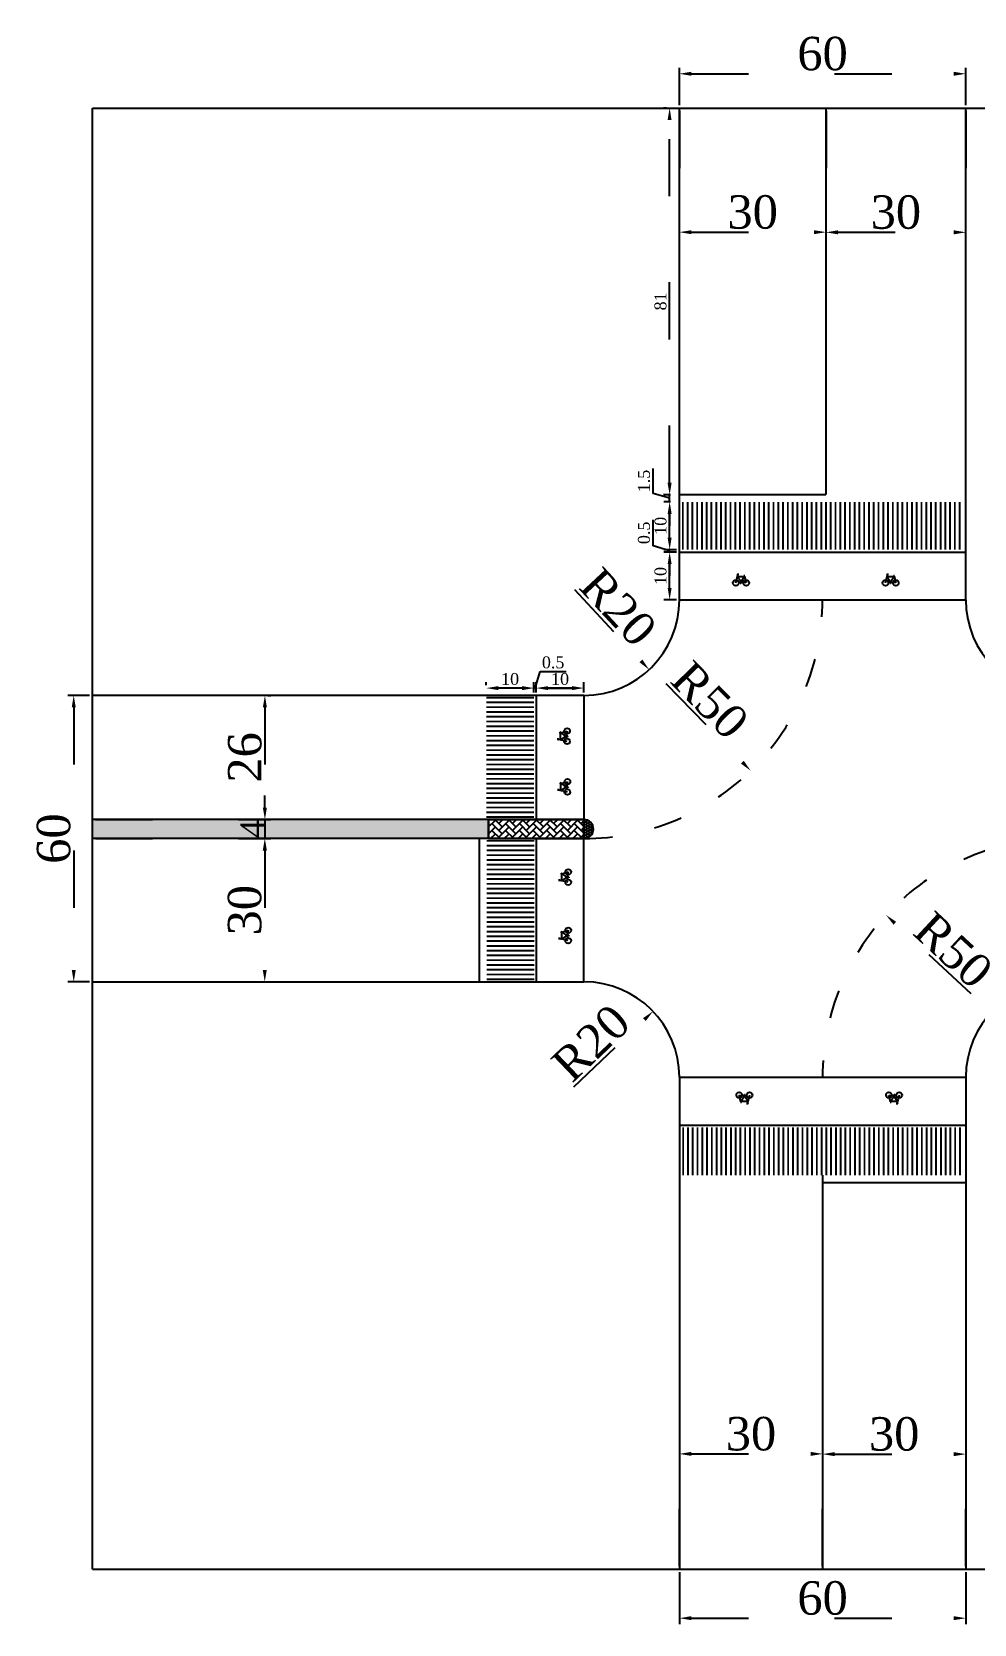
# Model space of a CAD drawing. Header units: millimetres. Extents: x 77 to 485, y -35 to 298.
# Drawn here: x 77.5 to 274.9, y -35.5 to 298 of the extents above; entities that cross this region are included whole.
import ezdxf

# ---------------------------------------------------------------- set-up
doc = ezdxf.new("R2010")
doc.units = ezdxf.units.MM
doc.linetypes.add('ACAD_ISO03W100', pattern=[30, 12, -18])
for name, color, linetype in [('ma标线', 7, 'Continuous'), ('tj车道功能', 7, 'Continuous'), ('tj道路标线', 7, 'Continuous'), ('虚线', 7, 'ACAD_ISO03W100')]:
    doc.layers.add(name, color=color, linetype=linetype)
doc.styles.get("Standard").update_dxf_attribs({"font": 'times.ttf'})
doc.dimstyles.new('ISO-25', dxfattribs={"dimtxt": 2.5, "dimasz": 2.5, "dimexe": 1.25, "dimexo": 0.625, "dimtad": 1, "dimdsep": 46, "dimtxsty": 'Standard', "dimcen": 2.5, "dimadec": 0, "dimazin": 0, "dimtfac": 1, "dimtmove": 0, "dimatfit": 3, "dimfxl": 1, "dimarcsym": 0})

# ---------------------------------------------------------------- blocks, each defined once
blk = doc.blocks.new('bike')
at = {"layer": 'tj车道功能'}
for p, q in [((525100.46, 3398374.33), (525101.22, 3398374.84)), ((525101.46, 3398373.74), (525100.46, 3398374.33)), ((525101.03, 3398375.07), (525101.12, 3398375.12)), ((525101.22, 3398374.84), (525101.03, 3398375.07)), ((525102.34, 3398374.61), (525101.22, 3398374.84)), ((525101.22, 3398374.84), (525101.39, 3398374.61)), ((525101.22, 3398374.84), (525101.49, 3398373.58)), ((525101.39, 3398374.61), (525101.33, 3398374.58)), ((525102.34, 3398374.61), (525101.46, 3398373.74)), ((525101.75, 3398375.59), (525102.5, 3398374.34)), ((525102.66, 3398374.34), (525102.44, 3398374.13)), ((525102.5, 3398374.34), (525102.66, 3398374.34)), ((525101.49, 3398373.58), (525101.62, 3398373.71))]:
    blk.add_line(p, q, dxfattribs=at)
for centre, radius in [((525100.46, 3398374.33), 0.497), ((525101.22, 3398374.84), 0.158), ((525101.75, 3398375.59), 0.497)]:
    blk.add_circle(centre, radius, dxfattribs=at)
blk = doc.blocks.new('*D142')
at = {"layer": 'Defpoints', "color": 0, "transparency": 16777216}
for p in [(207.61, 92.86), (193.14, 79.04)]:
    blk.add_point(p, dxfattribs=at)
at = {"layer": '虚线', "color": 0, "lineweight": -2, "transparency": 16777216}
blk.add_line((191.02, 77.02), (205.8, 91.13), dxfattribs=at)
at = {"layer": '虚线', "color": 0, "transparency": 16777216}
blk.add_solid([(205.51, 91.43), (206.09, 90.83), (207.61, 92.86)], dxfattribs=at)
at = {"layer": '虚线', "color": 0, "transparency": 16777216, "insert": (194.62, 86.24), "char_height": 7, "attachment_point": 5, "rotation": 43.6836}
blk.add_mtext('R20', dxfattribs=at)
blk = doc.blocks.new('*D145')
at = {"layer": 'Defpoints', "color": 0, "transparency": 16777216}
for p in [(193.14, 179.04), (206.79, 164.42)]:
    blk.add_point(p, dxfattribs=at)
at = {"layer": '虚线', "color": 0, "lineweight": -2, "transparency": 16777216}
blk.add_line((191.14, 181.19), (205.09, 166.25), dxfattribs=at)
at = {"layer": '虚线', "color": 0, "transparency": 16777216}
blk.add_solid([(205.39, 166.54), (204.78, 165.97), (206.79, 164.42)], dxfattribs=at)
at = {"layer": '虚线', "color": 0, "transparency": 16777216, "insert": (200.32, 177.49), "char_height": 7, "attachment_point": 5, "rotation": 313.0345}
blk.add_mtext('R20', dxfattribs=at)
blk = doc.blocks.new('*D147')
at = {"layer": 'Defpoints', "color": 0, "transparency": 16777216}
for p in [(256.45, 113.02), (293.13, 79.04)]:
    blk.add_point(p, dxfattribs=at)
at = {"layer": '虚线', "color": 0, "lineweight": -2, "transparency": 16777216}
blk.add_line((274.27, 96.51), (258.28, 111.32), dxfattribs=at)
at = {"layer": '虚线', "color": 0, "transparency": 16777216}
blk.add_solid([(258.56, 111.62), (258, 111.01), (256.45, 113.02)], dxfattribs=at)
at = {"layer": '虚线', "color": 0, "transparency": 16777216, "insert": (270.53, 105.68), "char_height": 7, "attachment_point": 5, "rotation": 317.1971}
blk.add_mtext('R50', dxfattribs=at)
blk = doc.blocks.new('*D148')
at = {"layer": 'Defpoints', "color": 0, "transparency": 16777216}
for p in [(193.14, 179.04), (228.07, 143.26)]:
    blk.add_point(p, dxfattribs=at)
at = {"layer": '虚线', "color": 0, "lineweight": -2, "transparency": 16777216}
blk.add_line((210.27, 161.5), (226.32, 145.05), dxfattribs=at)
at = {"layer": '虚线', "color": 0, "transparency": 16777216}
blk.add_solid([(226.62, 145.34), (226.03, 144.76), (228.07, 143.26)], dxfattribs=at)
at = {"layer": '虚线', "color": 0, "transparency": 16777216, "insert": (219.53, 158.01), "char_height": 7, "attachment_point": 5, "rotation": 314.3096}
blk.add_mtext('R50', dxfattribs=at)
blk = doc.blocks.new('*D149')
at = {"layer": 'Defpoints', "color": 0, "transparency": 16777216}
for p in [(126.3, 159.04), (126.3, 133.04), (126.3, 133.04)]:
    blk.add_point(p, dxfattribs=at)
at = {"layer": '虚线', "color": 0, "lineweight": -2, "transparency": 16777216}
for p, q in [((126.92, 159.04), (127.55, 159.04)), ((126.3, 156.54), (126.3, 135.54)), ((126.92, 133.04), (127.55, 133.04))]:
    blk.add_line(p, q, dxfattribs=at)
at = {"layer": '虚线', "color": 0, "transparency": 16777216}
for points in [[(125.88, 156.54), (126.71, 156.54), (126.3, 159.04)], [(125.88, 135.54), (126.71, 135.54), (126.3, 133.04)]]:
    blk.add_solid(points, dxfattribs=at)
at = {"layer": '虚线', "color": 0, "transparency": 16777216, "insert": (122.11, 146.04), "char_height": 7, "attachment_point": 5, "rotation": 90}
blk.add_mtext('26', dxfattribs=at)
blk = doc.blocks.new('*D154')
at = {"layer": 'Defpoints', "color": 0, "transparency": 16777216}
for p in [(90.14, 133.04), (90.14, 129.04), (126.29, 129.04)]:
    blk.add_point(p, dxfattribs=at)
at = {"layer": '虚线', "color": 0, "lineweight": -2, "transparency": 16777216}
for p, q in [((126.29, 135.54), (126.29, 138.04)), ((90.77, 133.04), (127.54, 133.04)), ((126.29, 133.04), (126.29, 129.04)), ((90.77, 129.04), (127.54, 129.04)), ((126.29, 126.54), (126.29, 124.04))]:
    blk.add_line(p, q, dxfattribs=at)
at = {"layer": '虚线', "color": 0, "transparency": 16777216}
for points in [[(125.87, 135.54), (126.71, 135.54), (126.29, 133.04)], [(125.87, 126.54), (126.71, 126.54), (126.29, 129.04)]]:
    blk.add_solid(points, dxfattribs=at)
at = {"layer": '虚线', "color": 0, "transparency": 16777216, "insert": (123.69, 131.04), "char_height": 5, "attachment_point": 5, "rotation": 90}
blk.add_mtext('4', dxfattribs=at)
blk = doc.blocks.new('*D155')
at = {"layer": 'Defpoints', "color": 0, "transparency": 16777216}
for p in [(90.14, 129.04), (90.14, 99.04), (126.27, 99.04)]:
    blk.add_point(p, dxfattribs=at)
at = {"layer": '虚线', "color": 0, "lineweight": -2, "transparency": 16777216}
for p, q in [((90.77, 129.04), (127.52, 129.04)), ((126.27, 126.54), (126.27, 101.54)), ((90.77, 99.04), (127.52, 99.04))]:
    blk.add_line(p, q, dxfattribs=at)
at = {"layer": '虚线', "color": 0, "transparency": 16777216}
for points in [[(125.85, 126.54), (126.68, 126.54), (126.27, 129.04)], [(125.85, 101.54), (126.68, 101.54), (126.27, 99.04)]]:
    blk.add_solid(points, dxfattribs=at)
at = {"layer": '虚线', "color": 0, "transparency": 16777216, "insert": (122.08, 114.04), "char_height": 7, "attachment_point": 5, "rotation": 90}
blk.add_mtext('30', dxfattribs=at)
blk = doc.blocks.new('*D156')
at = {"layer": 'Defpoints', "color": 0, "transparency": 16777216}
for p in [(90.14, 159.04), (86.24, 99.04), (90.14, 99.04)]:
    blk.add_point(p, dxfattribs=at)
at = {"layer": '虚线', "color": 0, "lineweight": -2, "transparency": 16777216}
for p, q in [((89.52, 159.04), (84.99, 159.04)), ((86.24, 156.54), (86.24, 101.54)), ((89.52, 99.04), (84.99, 99.04))]:
    blk.add_line(p, q, dxfattribs=at)
at = {"layer": '虚线', "color": 0, "transparency": 16777216}
for points in [[(85.83, 156.54), (86.66, 156.54), (86.24, 159.04)], [(85.83, 101.54), (86.66, 101.54), (86.24, 99.04)]]:
    blk.add_solid(points, dxfattribs=at)
at = {"layer": '虚线', "color": 0, "transparency": 16777216, "insert": (82.06, 129.04), "char_height": 7, "attachment_point": 5, "rotation": 90}
blk.add_mtext('60', dxfattribs=at)
blk = doc.blocks.new('*D161')
at = {"layer": 'Defpoints', "color": 0, "transparency": 16777216}
for p in [(213.14, 282.04), (243.86, 282.04), (243.86, 256.04)]:
    blk.add_point(p, dxfattribs=at)
at = {"layer": '虚线', "color": 0, "lineweight": -2, "transparency": 16777216}
for p, q in [((213.14, 281.42), (213.14, 254.79)), ((243.86, 281.42), (243.86, 254.79)), ((215.64, 256.04), (241.36, 256.04))]:
    blk.add_line(p, q, dxfattribs=at)
at = {"layer": '虚线', "color": 0, "transparency": 16777216}
for points in [[(215.64, 256.45), (215.64, 255.62), (213.14, 256.04)], [(241.36, 256.45), (241.36, 255.62), (243.86, 256.04)]]:
    blk.add_solid(points, dxfattribs=at)
at = {"layer": '虚线', "color": 0, "transparency": 16777216, "insert": (228.5, 260.22), "char_height": 7, "attachment_point": 5}
blk.add_mtext('30', dxfattribs=at)
blk = doc.blocks.new('*D162')
at = {"layer": 'Defpoints', "color": 0, "transparency": 16777216}
for p in [(243.86, 282.04), (273.14, 282.04), (273.14, 256.01)]:
    blk.add_point(p, dxfattribs=at)
at = {"layer": '虚线', "color": 0, "lineweight": -2, "transparency": 16777216}
for p, q in [((243.86, 281.42), (243.86, 254.76)), ((273.14, 281.42), (273.14, 254.76)), ((246.36, 256.01), (270.64, 256.01))]:
    blk.add_line(p, q, dxfattribs=at)
at = {"layer": '虚线', "color": 0, "transparency": 16777216}
for points in [[(246.36, 256.43), (246.36, 255.59), (243.86, 256.01)], [(270.64, 256.43), (270.64, 255.59), (273.14, 256.01)]]:
    blk.add_solid(points, dxfattribs=at)
at = {"layer": '虚线', "color": 0, "transparency": 16777216, "insert": (258.5, 260.2), "char_height": 7, "attachment_point": 5}
blk.add_mtext('30', dxfattribs=at)
blk = doc.blocks.new('*D163')
at = {"layer": 'Defpoints', "color": 0, "transparency": 16777216}
for p in [(273.14, 289.21), (213.14, 282.04), (273.14, 282.04)]:
    blk.add_point(p, dxfattribs=at)
at = {"layer": '虚线', "color": 0, "lineweight": -2, "transparency": 16777216}
for p, q in [((213.14, 282.67), (213.14, 290.46)), ((273.14, 282.67), (273.14, 290.46)), ((215.64, 289.21), (270.64, 289.21))]:
    blk.add_line(p, q, dxfattribs=at)
at = {"layer": '虚线', "color": 0, "transparency": 16777216}
for points in [[(215.64, 289.63), (215.64, 288.8), (213.14, 289.21)], [(270.64, 289.63), (270.64, 288.8), (273.14, 289.21)]]:
    blk.add_solid(points, dxfattribs=at)
at = {"layer": '虚线', "color": 0, "transparency": 16777216, "insert": (243.14, 293.4), "char_height": 7, "attachment_point": 5}
blk.add_mtext('60', dxfattribs=at)
blk = doc.blocks.new('*D164')
at = {"layer": 'Defpoints', "color": 0, "transparency": 16777216}
for p in [(243.14, 0.18), (213.14, -23.96), (243.14, -23.96)]:
    blk.add_point(p, dxfattribs=at)
at = {"layer": '虚线', "color": 0, "lineweight": -2, "transparency": 16777216}
for p, q in [((213.14, -23.33), (213.14, 1.43)), ((215.64, 0.18), (240.64, 0.18)), ((243.14, -23.33), (243.14, 1.43))]:
    blk.add_line(p, q, dxfattribs=at)
at = {"layer": '虚线', "color": 0, "transparency": 16777216}
for points in [[(215.64, 0.6), (215.64, -0.24), (213.14, 0.18)], [(240.64, 0.6), (240.64, -0.24), (243.14, 0.18)]]:
    blk.add_solid(points, dxfattribs=at)
at = {"layer": '虚线', "color": 0, "transparency": 16777216, "insert": (228.14, 4.36), "char_height": 7, "attachment_point": 5}
blk.add_mtext('30', dxfattribs=at)
blk = doc.blocks.new('*D165')
at = {"layer": 'Defpoints', "color": 0, "transparency": 16777216}
for p in [(273.14, 0.13), (243.14, -23.96), (273.14, -23.96)]:
    blk.add_point(p, dxfattribs=at)
at = {"layer": '虚线', "color": 0, "lineweight": -2, "transparency": 16777216}
for p, q in [((243.14, -23.33), (243.14, 1.38)), ((245.64, 0.13), (270.64, 0.13)), ((273.14, -23.33), (273.14, 1.38))]:
    blk.add_line(p, q, dxfattribs=at)
at = {"layer": '虚线', "color": 0, "transparency": 16777216}
for points in [[(245.64, 0.55), (245.64, -0.29), (243.14, 0.13)], [(270.64, 0.55), (270.64, -0.29), (273.14, 0.13)]]:
    blk.add_solid(points, dxfattribs=at)
at = {"layer": '虚线', "color": 0, "transparency": 16777216, "insert": (258.14, 4.32), "char_height": 7, "attachment_point": 5}
blk.add_mtext('30', dxfattribs=at)
blk = doc.blocks.new('*D166')
at = {"layer": 'Defpoints', "color": 0, "transparency": 16777216}
for p in [(213.14, -23.96), (273.14, -23.96), (273.14, -34.23)]:
    blk.add_point(p, dxfattribs=at)
at = {"layer": '虚线', "color": 0, "lineweight": -2, "transparency": 16777216}
for p, q in [((213.14, -24.58), (213.14, -35.48)), ((273.14, -24.58), (273.14, -35.48)), ((215.64, -34.23), (270.64, -34.23))]:
    blk.add_line(p, q, dxfattribs=at)
at = {"layer": '虚线', "color": 0, "transparency": 16777216}
for points in [[(215.64, -33.81), (215.64, -34.64), (213.14, -34.23)], [(270.64, -33.81), (270.64, -34.64), (273.14, -34.23)]]:
    blk.add_solid(points, dxfattribs=at)
at = {"layer": '虚线', "color": 0, "transparency": 16777216, "insert": (243.14, -30.04), "char_height": 7, "attachment_point": 5}
blk.add_mtext('60', dxfattribs=at)
blk = doc.blocks.new('*D167')
at = {"layer": 'Defpoints', "color": 0, "transparency": 16777216}
for p in [(211.1, 189.04), (213.14, 189.04), (213.14, 179.04)]:
    blk.add_point(p, dxfattribs=at)
at = {"layer": '虚线', "color": 0, "lineweight": -2, "transparency": 16777216}
for p, q in [((212.52, 189.04), (209.85, 189.04)), ((211.1, 181.54), (211.1, 186.54)), ((212.52, 179.04), (209.85, 179.04))]:
    blk.add_line(p, q, dxfattribs=at)
at = {"layer": '虚线', "color": 0, "transparency": 16777216}
for points in [[(210.68, 186.54), (211.51, 186.54), (211.1, 189.04)], [(210.68, 181.54), (211.51, 181.54), (211.1, 179.04)]]:
    blk.add_solid(points, dxfattribs=at)
at = {"layer": '虚线', "color": 0, "transparency": 16777216, "insert": (209.2, 184.04), "char_height": 2.5, "attachment_point": 5, "rotation": 90}
blk.add_mtext('10', dxfattribs=at)
blk = doc.blocks.new('*D169')
at = {"layer": 'Defpoints', "color": 0, "transparency": 16777216}
for p in [(211.1, 189.54), (213.14, 189.54), (213.14, 189.04)]:
    blk.add_point(p, dxfattribs=at)
at = {"layer": '虚线', "color": 0, "lineweight": -2, "transparency": 16777216}
for p, q in [((207.63, 190.33), (207.63, 195.82)), ((211.1, 192.04), (211.1, 194.54)), ((211.1, 189.29), (207.63, 190.33)), ((212.52, 189.54), (209.85, 189.54)), ((212.52, 189.04), (209.85, 189.04)), ((211.1, 189.04), (211.1, 189.54)), ((211.1, 189.04), (211.1, 189.54)), ((211.1, 186.54), (211.1, 184.04))]:
    blk.add_line(p, q, dxfattribs=at)
at = {"layer": '虚线', "color": 0, "transparency": 16777216}
for points in [[(210.68, 192.04), (211.51, 192.04), (211.1, 189.54)], [(210.68, 186.54), (211.51, 186.54), (211.1, 189.04)]]:
    blk.add_solid(points, dxfattribs=at)
at = {"layer": '虚线', "color": 0, "transparency": 16777216, "insert": (205.73, 193.07), "char_height": 2.5, "attachment_point": 5, "rotation": 90}
blk.add_mtext('0.5', dxfattribs=at)
blk = doc.blocks.new('*D170')
at = {"layer": 'Defpoints', "color": 0, "transparency": 16777216}
for p in [(211.1, 199.55), (211.89, 199.55), (213.14, 189.54)]:
    blk.add_point(p, dxfattribs=at)
at = {"layer": '虚线', "color": 0, "lineweight": -2, "transparency": 16777216}
for p, q in [((211.26, 199.55), (209.85, 199.55)), ((211.1, 192.04), (211.1, 197.05)), ((212.52, 189.54), (209.85, 189.54))]:
    blk.add_line(p, q, dxfattribs=at)
at = {"layer": '虚线', "color": 0, "transparency": 16777216}
for points in [[(210.68, 197.05), (211.51, 197.05), (211.1, 199.55)], [(210.68, 192.04), (211.51, 192.04), (211.1, 189.54)]]:
    blk.add_solid(points, dxfattribs=at)
at = {"layer": '虚线', "color": 0, "transparency": 16777216, "insert": (209.2, 194.54), "char_height": 2.5, "attachment_point": 5, "rotation": 90}
blk.add_mtext('10', dxfattribs=at)
blk = doc.blocks.new('*D171')
at = {"layer": 'Defpoints', "color": 0, "transparency": 16777216}
for p in [(211.1, 201.05), (211.93, 201.05), (211.89, 199.55)]:
    blk.add_point(p, dxfattribs=at)
at = {"layer": '虚线', "color": 0, "lineweight": -2, "transparency": 16777216}
for p, q in [((207.63, 201.34), (207.63, 206.52)), ((211.1, 203.55), (211.1, 206.05)), ((211.1, 200.3), (207.63, 201.34)), ((211.3, 201.05), (209.85, 201.05)), ((211.1, 199.55), (211.1, 201.05)), ((211.1, 199.55), (211.1, 201.05)), ((211.26, 199.55), (209.85, 199.55)), ((211.1, 197.05), (211.1, 194.55))]:
    blk.add_line(p, q, dxfattribs=at)
at = {"layer": '虚线', "color": 0, "transparency": 16777216}
for points in [[(210.68, 203.55), (211.51, 203.55), (211.1, 201.05)], [(210.68, 197.05), (211.51, 197.05), (211.1, 199.55)]]:
    blk.add_solid(points, dxfattribs=at)
at = {"layer": '虚线', "color": 0, "transparency": 16777216, "insert": (205.73, 203.93), "char_height": 2.5, "attachment_point": 5, "rotation": 90}
blk.add_mtext('1.5', dxfattribs=at)
blk = doc.blocks.new('*D172')
at = {"layer": 'Defpoints', "color": 0, "transparency": 16777216}
for p in [(211.09, 282.04), (211.1, 282.04), (211.1, 201.05)]:
    blk.add_point(p, dxfattribs=at)
at = {"layer": '虚线', "color": 0, "lineweight": -2, "transparency": 16777216}
for p, q in [((210.47, 282.04), (209.84, 282.04)), ((211.09, 203.55), (211.09, 279.54)), ((210.47, 201.05), (209.84, 201.05))]:
    blk.add_line(p, q, dxfattribs=at)
at = {"layer": '虚线', "color": 0, "transparency": 16777216}
for points in [[(210.67, 279.54), (211.5, 279.54), (211.09, 282.04)], [(210.67, 203.55), (211.5, 203.55), (211.09, 201.05)]]:
    blk.add_solid(points, dxfattribs=at)
at = {"layer": '虚线', "color": 0, "transparency": 16777216, "insert": (209.19, 241.54), "char_height": 2.5, "attachment_point": 5, "rotation": 90}
blk.add_mtext('81', dxfattribs=at)
blk = doc.blocks.new('*D180')
at = {"layer": 'Defpoints', "color": 0, "transparency": 16777216}
for p in [(193.14, 160.56), (183.14, 159.04), (193.14, 159.04)]:
    blk.add_point(p, dxfattribs=at)
at = {"layer": 'tj道路标线', "color": 0, "lineweight": -2, "transparency": 16777216}
for p, q in [((183.14, 159.67), (183.14, 161.81)), ((185.64, 160.56), (190.64, 160.56)), ((193.14, 159.67), (193.14, 161.81))]:
    blk.add_line(p, q, dxfattribs=at)
at = {"layer": 'tj道路标线', "color": 0, "transparency": 16777216}
for points in [[(185.64, 160.97), (185.64, 160.14), (183.14, 160.56)], [(190.64, 160.97), (190.64, 160.14), (193.14, 160.56)]]:
    blk.add_solid(points, dxfattribs=at)
at = {"layer": 'tj道路标线', "color": 0, "transparency": 16777216, "insert": (188.14, 162.45), "char_height": 2.5, "attachment_point": 5}
blk.add_mtext('10', dxfattribs=at)
blk = doc.blocks.new('*D181')
at = {"layer": 'Defpoints', "color": 0, "transparency": 16777216}
for p in [(183.14, 160.56), (183.14, 159.04), (193.14, 159.04)]:
    blk.add_point(p, dxfattribs=at)
at = {"layer": 'tj道路标线', "color": 0, "lineweight": -2, "transparency": 16777216}
for p, q in [((183.14, 159.67), (183.14, 161.81)), ((190.64, 160.56), (185.64, 160.56)), ((193.14, 159.67), (193.14, 161.81))]:
    blk.add_line(p, q, dxfattribs=at)
at = {"layer": 'tj道路标线', "color": 0, "transparency": 16777216}
for points in [[(185.64, 160.97), (185.64, 160.14), (183.14, 160.56)], [(190.64, 160.97), (190.64, 160.14), (193.14, 160.56)]]:
    blk.add_solid(points, dxfattribs=at)
at = {"layer": 'tj道路标线', "color": 0, "transparency": 16777216, "insert": (188.14, 162.45), "char_height": 2.5, "attachment_point": 5}
blk.add_mtext('10', dxfattribs=at)
blk = doc.blocks.new('*D182')
at = {"layer": 'Defpoints', "color": 0, "transparency": 16777216}
for p in [(182.67, 160.56), (182.67, 159.04), (183.14, 159.04)]:
    blk.add_point(p, dxfattribs=at)
at = {"layer": 'tj道路标线', "color": 0, "lineweight": -2, "transparency": 16777216}
for p, q in [((182.91, 160.56), (183.95, 164.02)), ((183.95, 164.02), (189.43, 164.02)), ((180.17, 160.56), (177.67, 160.56)), ((182.67, 159.67), (182.67, 161.81)), ((183.14, 160.56), (182.67, 160.56)), ((183.14, 160.56), (182.67, 160.56)), ((183.14, 159.67), (183.14, 161.81)), ((185.64, 160.56), (188.14, 160.56))]:
    blk.add_line(p, q, dxfattribs=at)
at = {"layer": 'tj道路标线', "color": 0, "transparency": 16777216}
for points in [[(180.17, 160.97), (180.17, 160.14), (182.67, 160.56)], [(185.64, 160.97), (185.64, 160.14), (183.14, 160.56)]]:
    blk.add_solid(points, dxfattribs=at)
at = {"layer": 'tj道路标线', "color": 0, "transparency": 16777216, "insert": (186.69, 165.92), "char_height": 2.5, "attachment_point": 5}
blk.add_mtext('0.5', dxfattribs=at)
blk = doc.blocks.new('*D183')
at = {"layer": 'Defpoints', "color": 0, "transparency": 16777216}
for p in [(172.68, 160.56), (172.68, 160.56), (182.67, 160.56)]:
    blk.add_point(p, dxfattribs=at)
at = {"layer": 'tj道路标线', "color": 0, "lineweight": -2, "transparency": 16777216}
for p, q in [((172.68, 161.18), (172.68, 161.81)), ((180.17, 160.56), (175.18, 160.56)), ((182.67, 161.18), (182.67, 161.81))]:
    blk.add_line(p, q, dxfattribs=at)
at = {"layer": 'tj道路标线', "color": 0, "transparency": 16777216}
for points in [[(175.18, 160.97), (175.18, 160.14), (172.68, 160.56)], [(180.17, 160.97), (180.17, 160.14), (182.67, 160.56)]]:
    blk.add_solid(points, dxfattribs=at)
at = {"layer": 'tj道路标线', "color": 0, "transparency": 16777216, "insert": (177.67, 162.45), "char_height": 2.5, "attachment_point": 5}
blk.add_mtext('10', dxfattribs=at)

msp = doc.modelspace()

# ---------------------------------------------------------------- hatches: boundary and pattern name
at = {"layer": 'ma标线'}
h = msp.add_hatch(dxfattribs=at)
h.set_pattern_fill('GRASS', color=3, scale=0.05)
h.paths.add_polyline_path([(173.144, 133.042), (90.144, 133.042), (90.144, 129.042), (173.144, 129.042)])
at = {"layer": 'ma标线', "true_color": 0xf8991e}
h = msp.add_hatch(dxfattribs=at)
h.set_pattern_fill('AR-HBONE', color=30, scale=0.01)
h.paths.add_polyline_path([(193.132, 133.042), (173.144, 133.042), (173.144, 129.042), (193.144, 129.042)])
at = {"layer": 'ma标线'}
h = msp.add_hatch(dxfattribs=at)
h.set_pattern_fill('HONEY', color=256, scale=0.1)
h.paths.add_polyline_path([(193.144, 133.042), (193.144, 129.042, 0.9940113)])

# ---------------------------------------------------------------- linework, layer by layer
for p, q in [((90.144, -23.958), (90.144, 282.042)), ((90.144, 282.042), (396.144, 282.042)), ((213.144, 179.042), (213.144, 282.042)), ((273.144, 179.042), (273.144, 282.042)), ((213.144, 189.042), (273.144, 189.042)), ((213.144, 189.042), (239.144, 189.042)), ((213.144, 189.042), (243.144, 189.042)), ((213.144, 179.042), (273.144, 179.042)), ((90.144, 99.042), (90.144, 159.042)), ((193.144, 159.042), (90.144, 159.042)), ((183.144, 159.042), (183.144, 133.042)), ((193.144, 159.042), (193.144, 133.042)), ((193.144, 133.042), (90.144, 133.042)), ((173.144, 129.042), (173.144, 133.042)), ((173.144, 129.042), (173.144, 133.042)), ((173.144, 133.042), (193.132, 133.042)), ((173.144, 133.042), (173.144, 129.042)), ((193.132, 133.042), (173.144, 133.042)), ((193.144, 129.042), (193.132, 133.042)), ((193.144, 133.042), (193.144, 129.042)), ((193.144, 133.042), (193.144, 129.042)), ((183.144, 129.042), (90.144, 129.042)), ((193.144, 129.042), (173.144, 129.042)), ((173.144, 129.042), (193.144, 129.042)), ((193.144, 129.042), (183.144, 129.042)), ((183.144, 129.042), (183.144, 99.042)), ((193.144, 99.042), (193.144, 129.042)), ((90.144, 99.042), (193.144, 99.042)), ((213.144, 79.042), (213.144, -23.958)), ((213.144, 79.042), (273.144, 79.042)), ((273.144, 79.042), (273.144, -23.958)), ((213.144, 69.042), (273.144, 69.042)), ((243.144, 57.042), (273.144, 57.042)), ((243.144, 57.042), (273.144, 57.042)), ((90.144, -23.958), (396.144, -23.958)), ((213.144, -23.958), (273.144, -23.958))]:
    msp.add_line(p, q, dxfattribs=at)
at = {"layer": 'ma标线', "color": 42}
for p, q in [((243.858, 282.042), (243.858, 201.076)), ((243.144, 58.542), (243.144, -23.958))]:
    msp.add_line(p, q, dxfattribs=at)
at = {"layer": 'ma标线', "const_width": 0.4}
for points in [[(213.858, 189.545), (213.858, 199.545)], [(214.858, 189.545), (214.858, 199.545)], [(215.858, 189.545), (215.858, 199.545)], [(216.858, 189.545), (216.858, 199.545)], [(217.858, 189.545), (217.858, 199.545)], [(218.858, 189.545), (218.858, 199.545)], [(219.858, 189.545), (219.858, 199.545)], [(220.858, 189.545), (220.858, 199.545)], [(221.858, 189.545), (221.858, 199.545)], [(222.858, 189.545), (222.858, 199.545)], [(223.858, 189.545), (223.858, 199.545)], [(224.858, 189.545), (224.858, 199.545)], [(225.858, 189.545), (225.858, 199.545)], [(226.858, 189.545), (226.858, 199.545)], [(227.858, 189.545), (227.858, 199.545)], [(228.858, 189.545), (228.858, 199.545)], [(229.858, 189.545), (229.858, 199.545)], [(230.858, 189.545), (230.858, 199.545)], [(231.858, 189.545), (231.858, 199.545)], [(232.858, 189.545), (232.858, 199.545)], [(233.858, 189.545), (233.858, 199.545)], [(234.858, 189.545), (234.858, 199.545)], [(235.858, 189.545), (235.858, 199.545)], [(236.858, 189.545), (236.858, 199.545)], [(237.858, 189.545), (237.858, 199.545)], [(238.858, 189.545), (238.858, 199.545)], [(239.858, 189.545), (239.858, 199.545)], [(240.858, 189.545), (240.858, 199.545)], [(241.858, 189.545), (241.858, 199.545)], [(242.858, 189.545), (242.858, 199.545)], [(243.858, 189.545), (243.858, 199.545)], [(244.858, 189.545), (244.858, 199.545)], [(245.858, 189.545), (245.858, 199.545)], [(246.858, 189.545), (246.858, 199.545)], [(247.858, 189.545), (247.858, 199.545)], [(248.858, 189.545), (248.858, 199.545)], [(249.858, 189.545), (249.858, 199.545)], [(250.858, 189.545), (250.858, 199.545)], [(251.858, 189.545), (251.858, 199.545)], [(252.858, 189.545), (252.858, 199.545)], [(253.858, 189.545), (253.858, 199.545)], [(254.858, 189.545), (254.858, 199.545)], [(255.858, 189.545), (255.858, 199.545)], [(256.858, 189.545), (256.858, 199.545)], [(257.858, 189.545), (257.858, 199.545)], [(258.858, 189.545), (258.858, 199.545)], [(259.858, 189.545), (259.858, 199.545)], [(260.858, 189.545), (260.858, 199.545)], [(261.858, 189.545), (261.858, 199.545)], [(262.858, 189.545), (262.858, 199.545)], [(263.858, 189.545), (263.858, 199.545)], [(264.858, 189.545), (264.858, 199.545)], [(265.858, 189.545), (265.858, 199.545)], [(266.858, 189.545), (266.858, 199.545)], [(267.858, 189.545), (267.858, 199.545)], [(268.858, 189.545), (268.858, 199.545)], [(269.858, 189.545), (269.858, 199.545)], [(270.858, 189.545), (270.858, 199.545)], [(271.858, 189.545), (271.858, 199.545)], [(172.683, 158.556), (182.683, 158.556)], [(172.683, 157.556), (182.683, 157.556)], [(172.683, 156.556), (182.683, 156.556)], [(172.683, 155.556), (182.683, 155.556)], [(172.683, 154.556), (182.683, 154.556)], [(172.683, 153.556), (182.683, 153.556)], [(172.683, 152.556), (182.683, 152.556)], [(172.683, 151.556), (182.683, 151.556)], [(172.683, 150.556), (182.683, 150.556)], [(172.683, 149.556), (182.683, 149.556)], [(172.683, 148.556), (182.683, 148.556)], [(172.683, 147.556), (182.683, 147.556)], [(172.683, 146.556), (182.683, 146.556)], [(172.683, 145.556), (182.683, 145.556)], [(172.683, 144.556), (182.683, 144.556)], [(172.683, 143.556), (182.683, 143.556)], [(172.683, 142.556), (182.683, 142.556)], [(172.683, 141.556), (182.683, 141.556)], [(172.683, 140.556), (182.683, 140.556)], [(172.683, 139.556), (182.683, 139.556)], [(172.683, 138.556), (182.683, 138.556)], [(172.683, 137.556), (182.683, 137.556)], [(172.683, 136.556), (182.683, 136.556)], [(172.683, 135.556), (182.683, 135.556)], [(172.683, 134.556), (182.683, 134.556)], [(172.683, 133.556), (182.683, 133.556)], [(182.745, 128.571), (172.745, 128.571)], [(182.745, 127.571), (172.745, 127.571)], [(182.745, 126.571), (172.745, 126.571)], [(182.745, 125.571), (172.745, 125.571)], [(182.745, 124.571), (172.745, 124.571)], [(182.745, 123.571), (172.745, 123.571)], [(182.745, 122.571), (172.745, 122.571)], [(182.745, 121.571), (172.745, 121.571)], [(182.745, 120.571), (172.745, 120.571)], [(182.745, 119.571), (172.745, 119.571)], [(182.745, 118.571), (172.745, 118.571)], [(182.745, 117.571), (172.745, 117.571)], [(182.745, 116.571), (172.745, 116.571)], [(182.745, 115.571), (172.745, 115.571)], [(182.745, 114.571), (172.745, 114.571)], [(182.745, 113.571), (172.745, 113.571)], [(182.745, 112.571), (172.745, 112.571)], [(182.745, 111.571), (172.745, 111.571)], [(182.745, 110.571), (172.745, 110.571)], [(182.745, 109.571), (172.745, 109.571)], [(182.745, 108.571), (172.745, 108.571)], [(182.745, 107.571), (172.745, 107.571)], [(182.745, 106.571), (172.745, 106.571)], [(182.745, 105.571), (172.745, 105.571)], [(182.745, 104.571), (172.745, 104.571)], [(182.745, 103.571), (172.745, 103.571)], [(182.745, 102.571), (172.745, 102.571)], [(182.745, 101.571), (172.745, 101.571)], [(182.745, 100.571), (172.745, 100.571)], [(182.745, 99.571), (172.745, 99.571)], [(213.93, 58.542), (213.93, 68.542)], [(214.93, 58.542), (214.93, 68.542)], [(215.93, 58.542), (215.93, 68.542)], [(216.93, 58.542), (216.93, 68.542)], [(217.93, 58.542), (217.93, 68.542)], [(218.93, 58.542), (218.93, 68.542)], [(219.93, 58.542), (219.93, 68.542)], [(220.93, 58.542), (220.93, 68.542)], [(221.93, 58.542), (221.93, 68.542)], [(222.93, 58.542), (222.93, 68.542)], [(223.93, 58.542), (223.93, 68.542)], [(224.93, 58.542), (224.93, 68.542)], [(225.93, 58.542), (225.93, 68.542)], [(226.93, 58.542), (226.93, 68.542)], [(227.93, 58.542), (227.93, 68.542)], [(228.93, 58.542), (228.93, 68.542)], [(229.93, 58.542), (229.93, 68.542)], [(230.93, 58.542), (230.93, 68.542)], [(231.93, 58.542), (231.93, 68.542)], [(232.93, 58.542), (232.93, 68.542)], [(233.93, 58.542), (233.93, 68.542)], [(234.93, 58.542), (234.93, 68.542)], [(235.93, 58.542), (235.93, 68.542)], [(236.93, 58.542), (236.93, 68.542)], [(237.93, 58.542), (237.93, 68.542)], [(238.93, 58.542), (238.93, 68.542)], [(239.93, 58.542), (239.93, 68.542)], [(240.93, 58.542), (240.93, 68.542)], [(241.93, 58.542), (241.93, 68.542)], [(242.93, 58.542), (242.93, 68.542)], [(243.93, 58.542), (243.93, 68.542)], [(244.93, 58.542), (244.93, 68.542)], [(245.93, 58.542), (245.93, 68.542)], [(246.93, 58.542), (246.93, 68.542)], [(247.93, 58.542), (247.93, 68.542)], [(248.93, 58.542), (248.93, 68.542)], [(249.93, 58.542), (249.93, 68.542)], [(250.93, 58.542), (250.93, 68.542)], [(251.93, 58.542), (251.93, 68.542)], [(252.93, 58.542), (252.93, 68.542)], [(253.93, 58.542), (253.93, 68.542)], [(254.93, 58.542), (254.93, 68.542)], [(255.93, 58.542), (255.93, 68.542)], [(256.93, 58.542), (256.93, 68.542)], [(257.93, 58.542), (257.93, 68.542)], [(258.93, 58.542), (258.93, 68.542)], [(259.93, 58.542), (259.93, 68.542)], [(260.93, 58.542), (260.93, 68.542)], [(261.93, 58.542), (261.93, 68.542)], [(262.93, 58.542), (262.93, 68.542)], [(263.93, 58.542), (263.93, 68.542)], [(264.93, 58.542), (264.93, 68.542)], [(265.93, 58.542), (265.93, 68.542)], [(266.93, 58.542), (266.93, 68.542)], [(267.93, 58.542), (267.93, 68.542)], [(268.93, 58.542), (268.93, 68.542)], [(269.93, 58.542), (269.93, 68.542)], [(270.93, 58.542), (270.93, 68.542)], [(271.93, 58.542), (271.93, 68.542)]]:
    msp.add_lwpolyline(points, dxfattribs=at)
at = {"layer": 'ma标线'}
for centre, radius, start, end in [((193.144, 179.042), 20, 270, 0), ((293.144, 179.042), 20, 180, 270), ((193.132, 131.042), 2, 270, 90), ((193.144, 79.042), 20, 0, 90), ((293.144, 79.042), 20, 90, 180)]:
    msp.add_arc(centre, radius, start, end, dxfattribs=at)
at = {"layer": 'tj道路标线'}
for p, q in [((213.144, 201.076), (243.858, 201.076)), ((171.245, 99.042), (171.245, 129.042))]:
    msp.add_line(p, q, dxfattribs=at)
at = {"layer": '虚线', "ltscale": 0.5}
for centre, start, end in [((193.144, 179.042), 269.98623, 0.00002), ((293.132, 79.042), 89.98623, 180.00002)]:
    msp.add_arc(centre, 50, start, end, dxfattribs=at)

# ---------------------------------------------------------------- block references
at = {"layer": 'ma标线', "xscale": 1.200000001035854, "yscale": 1.200000001117587, "zscale": 1.2}
for p, rotation in [((3305498.849, 2470550.179), 135.5581271833796), ((3305530.203, 2470550.179), 135.5581271833796), ((-2470177.99, 3305423.29), 225.5581271833796), ((-2470177.92, 3305412.676), 225.5581271833796), ((-2470177.741, 3305393.767), 225.5581271833796), ((-2470177.743, 3305381.553), 225.5581271833796), ((-3305046.046, -2470292.275), 315.5581271833796), ((-3305014.692, -2470292.275), 315.5581271833796)]:
    msp.add_blockref('bike', p, dxfattribs=dict(at, rotation=rotation))

# ---------------------------------------------------------------- dimensions: what is measured, and where the dimension line sits
at = {"layer": 'tj道路标线'}
dim = msp.add_linear_dim(base=(182.671, 160.555), p1=(183.144, 159.042), p2=(182.671, 159.042), text='0.5', dimstyle='ISO-25', override={"dimtmove": 1}, dxfattribs=at)
dim.commit()
dim.dimension.update_dxf_attribs({"geometry": '*D182', "text_midpoint": (184.571, 165.918)})
dim = msp.add_linear_dim(base=(172.677, 160.555), p1=(182.671, 160.555), p2=(172.677, 160.555), text='10', dimstyle='ISO-25', dxfattribs=at)
dim.commit()
dim.dimension.update_dxf_attribs({"geometry": '*D183', "text_midpoint": (177.674, 162.452)})
dim = msp.add_linear_dim(base=(193.144, 160.555), p1=(183.144, 159.042), p2=(193.144, 159.042), dimstyle='ISO-25', dxfattribs=at)
dim.commit()
dim.dimension.update_dxf_attribs({"geometry": '*D180', "text_midpoint": (188.144, 162.452)})
dim = msp.add_linear_dim(base=(183.144, 160.555), p1=(193.144, 159.042), p2=(183.144, 159.042), dimstyle='ISO-25', override={"dimtmove": 1}, dxfattribs=at)
dim.commit()
dim.dimension.update_dxf_attribs({"geometry": '*D181', "text_midpoint": (188.144, 162.452)})
at = {"layer": '虚线'}
for base, p1, p2, picture, middle in [((273.144, 289.215), (213.144, 282.042), (273.144, 282.042), '*D163', (243.144, 293.401)), ((243.144, 0.179), (213.144, -23.958), (243.144, -23.958), '*D164', (228.144, 4.365)), ((273.144, -34.228), (213.144, -23.958), (273.144, -23.958), '*D166', (243.144, -30.042))]:
    dim = msp.add_linear_dim(base=base, p1=p1, p2=p2, dimstyle='ISO-25', override={"dimtxt": 7}, dxfattribs=at)
    dim.commit()
    dim.dimension.update_dxf_attribs({"geometry": picture, "text_midpoint": middle})
for base, p1, p2, picture, middle in [((211.0858, 282.0424), (211.0955, 201.047), (211.0955, 282.0424), '*D172', (209.1892, 241.5447)), ((211.096, 189.042), (213.144, 179.042), (213.144, 189.042), '*D167', (209.199, 184.042))]:
    dim = msp.add_linear_dim(base=base, p1=p1, p2=p2, angle=90, dimstyle='ISO-25', dxfattribs=at)
    dim.commit()
    dim.dimension.update_dxf_attribs({"geometry": picture, "text_midpoint": middle})
for base, p1, p2, picture, middle in [((243.858, 256.036), (213.144, 282.042), (243.858, 282.042), '*D161', (228.501, 260.221)), ((273.144, 256.01), (243.858, 282.042), (273.144, 282.042), '*D162', (258.501, 260.195))]:
    dim = msp.add_linear_dim(base=base, p1=p1, p2=p2, text='30', dimstyle='ISO-25', override={"dimtxt": 7}, dxfattribs=at)
    dim.commit()
    dim.dimension.update_dxf_attribs({"geometry": picture, "text_midpoint": middle})
for base, p1, p2, override, picture, middle in [((211.096, 201.047), (211.886, 199.546), (211.927, 201.047), {"dimtmove": 1}, '*D171', (205.733, 201.96)), ((211.09554, 199.54626), (213.14391, 189.54135), (211.88614, 199.54626), {"dimtmove": 1}, '*D170', (209.19891, 194.5438)), ((211.096, 189.541), (213.144, 189.042), (213.144, 189.541), {"dimtmove": 1}, '*D169', (205.733, 190.956)), ((126.298, 133.042), (126.298, 159.042), (126.298, 133.042), {"dimtxt": 7}, '*D149', (122.112, 146.042))]:
    dim = msp.add_linear_dim(base=base, p1=p1, p2=p2, angle=90, dimstyle='ISO-25', override=override, dxfattribs=at)
    dim.commit()
    dim.dimension.update_dxf_attribs({"geometry": picture, "text_midpoint": middle})
for center, mpoint, picture, middle in [((193.144, 179.042), (206.793, 164.424), '*D145', (197.261, 174.633)), ((193.144, 179.042), (228.071, 143.264), '*D148', (216.533, 155.083)), ((293.132, 79.042), (256.447, 113.016), '*D147', (267.688, 102.607)), ((193.144, 79.042), (207.607, 92.856), '*D142', (197.506, 83.209))]:
    dim = msp.add_radius_dim(center=center, mpoint=mpoint, dimstyle='ISO-25', override={"dimtxt": 7}, dxfattribs=at)
    dim.commit()
    dim.dimension.update_dxf_attribs({"geometry": picture, "text_midpoint": middle, "dimtype": 164})
for p1, p2, distance, override, picture, middle in [((90.144, 159.042), (90.144, 99.042), -3.901, {"dimtxt": 7}, '*D156', (82.057, 129.042)), ((90.144, 133.042), (90.144, 129.042), 36.146, {"dimtxt": 5, "dimgap": 0.1}, '*D154', (123.69, 131.042)), ((90.144, 129.042), (90.144, 99.042), 36.122, {"dimtxt": 7}, '*D155', (122.081, 114.042)), ((243.144, -23.958), (273.144, -23.958), 24.088, {"dimtxt": 7}, '*D165', (258.144, 4.316))]:
    dim = msp.add_aligned_dim(p1=p1, p2=p2, distance=distance, dimstyle='ISO-25', override=override, dxfattribs=at)
    dim.commit()
    dim.dimension.update_dxf_attribs({"geometry": picture, "text_midpoint": middle})

doc.saveas('drawing.dxf')
